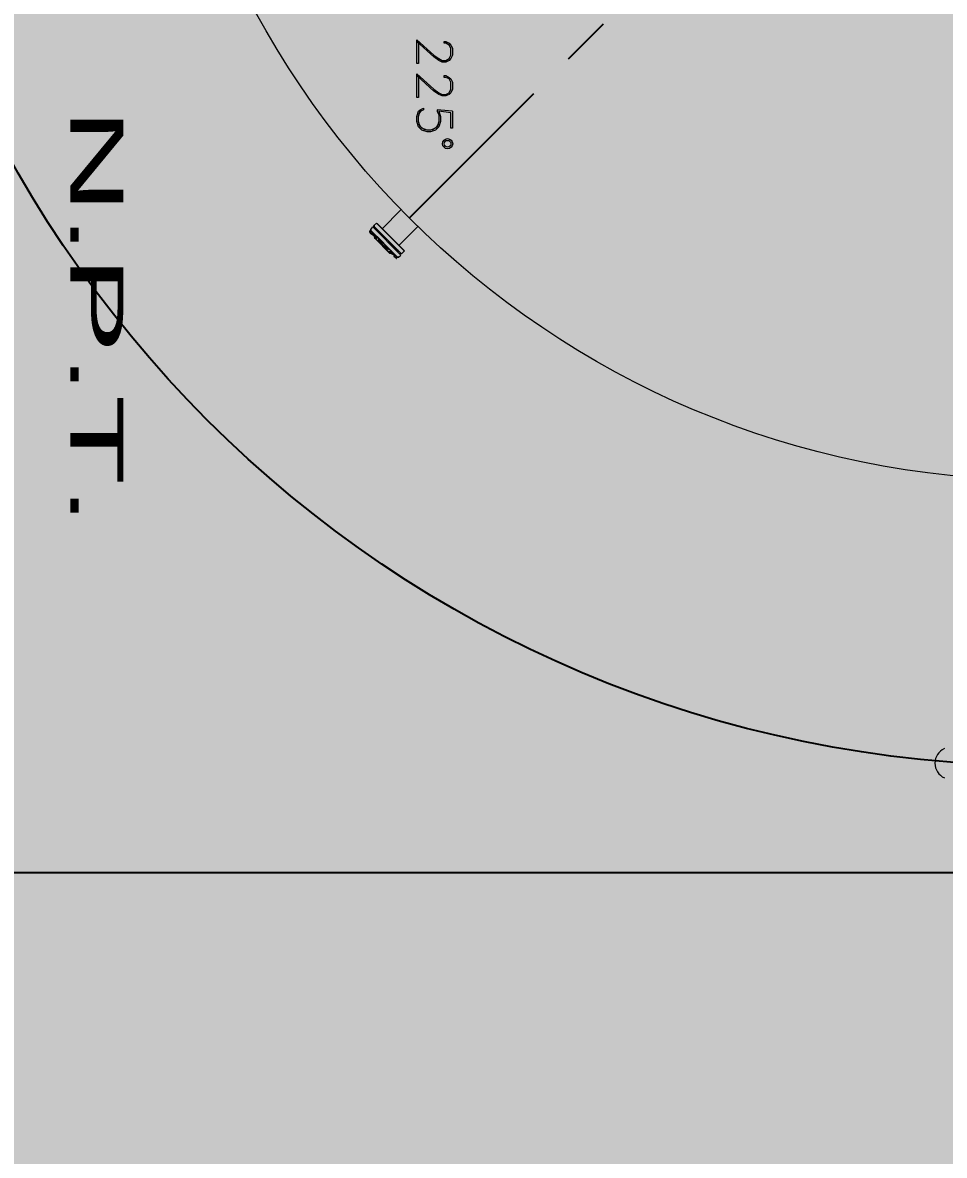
# Model space of a CAD drawing. Header units: millimetres. Extents: x 28 to 201, y 462 to 575.
# Drawn here: x 120.338 to 121.627, y 561.454 to 563.038 of the extents above; entities that cross this region are included whole.
import ezdxf

# ---------------------------------------------------------------- set-up
doc = ezdxf.new("R2010")
doc.units = ezdxf.units.MM
doc.linetypes.add('DASHDOT', pattern=[25.4, 12.7, -6.35, 0, -6.35])
for name, color, linetype in [('1- 3', 3, 'Continuous'), ('8 hatch 2', 104, 'Continuous'), ('ejes', 140, 'DASHDOT')]:
    doc.layers.add(name, color=color, linetype=linetype)
doc.layers.add('3', color=3, linetype='Continuous', lineweight=30)
doc.styles.add('ALA', font='arial.ttf')

# ---------------------------------------------------------------- blocks, each defined once
blk = doc.blocks.new('tanke')
at = {"layer": '3', "lineweight": 20}
for points in [[(0.6372, -0.8709), (0.6679, -0.8709), (0.6679, -0.8734), (0.6348, -0.8734), (0.6562, -0.8495), (0.661, -0.8427), (0.6634, -0.8378), (0.6634, -0.833), (0.661, -0.8281), (0.6562, -0.8257), (0.6465, -0.8257), (0.642, -0.8281), (0.6396, -0.833), (0.6396, -0.8354), (0.6372, -0.8354), (0.6372, -0.833), (0.6396, -0.8281), (0.642, -0.8257), (0.6465, -0.8237), (0.6562, -0.8237), (0.661, -0.8257), (0.6634, -0.8281), (0.6659, -0.833), (0.6659, -0.8378), (0.6634, -0.8427), (0.6586, -0.8495), (0.6372, -0.8734)], [(0.6848, -0.8709), (0.7155, -0.8709), (0.7155, -0.8734), (0.6824, -0.8734), (0.7038, -0.8495), (0.7087, -0.8427), (0.7111, -0.8378), (0.7111, -0.833), (0.7087, -0.8281), (0.7038, -0.8257), (0.6941, -0.8257), (0.6893, -0.8281), (0.6873, -0.833), (0.6873, -0.8354), (0.6848, -0.8354), (0.6848, -0.833), (0.6873, -0.8281), (0.6893, -0.8257), (0.6941, -0.8237), (0.7038, -0.8237), (0.7087, -0.8257), (0.7111, -0.8281), (0.7131, -0.833), (0.7131, -0.8378), (0.7111, -0.8427), (0.7063, -0.8495), (0.6848, -0.8734)], [(0.7345, -0.8237), (0.7584, -0.8237), (0.7584, -0.8257), (0.7369, -0.8257), (0.7345, -0.8427), (0.7418, -0.8402), (0.7491, -0.8402), (0.7563, -0.8427), (0.7608, -0.8475), (0.7632, -0.8544), (0.7632, -0.8592), (0.7608, -0.8665), (0.7563, -0.8709), (0.7491, -0.8734), (0.7418, -0.8734), (0.7345, -0.8709), (0.7325, -0.8689), (0.7301, -0.8641), (0.7325, -0.8641)], [(0.7345, -0.8237), (0.7325, -0.8451)], [(0.7325, -0.8451), (0.7345, -0.8451), (0.7394, -0.8427), (0.7491, -0.8427), (0.7563, -0.8451), (0.7608, -0.852)], [(0.7515, -0.8427), (0.7584, -0.8475), (0.7608, -0.8544), (0.7608, -0.8592), (0.7584, -0.8665), (0.7515, -0.8709)], [(0.7608, -0.8617), (0.7563, -0.8689), (0.7491, -0.8709), (0.7418, -0.8709), (0.7345, -0.8689), (0.7325, -0.8641)], [(0.7394, -0.8709), (0.7325, -0.8665)], [(0.896, -0.8726), (0.9223, -0.8988)], [(0.8726, -0.8956), (0.8988, -0.9218)], [(0.8912, -0.9299), (0.9299, -0.8908)], [(0.9291, -0.8916), (0.8916, -0.9291)], [(0.934, -0.8948), (0.8948, -0.934)], [(0.8964, -0.9348), (0.9356, -0.8956)], [(0.9299, -0.9008), (0.917, -0.9138)], [(0.9384, -0.9004), (0.921, -0.9182), (0.919, -0.9202)], [(0.934, -0.8948), (0.9299, -0.8908)], [(0.9311, -0.9), (0.9299, -0.8988)], [(0.9328, -0.896), (0.934, -0.8972)], [(0.9376, -0.9017), (0.9392, -0.9033)], [(0.9404, -0.9017), (0.9404, -0.9021), (0.9388, -0.9004), (0.9384, -0.9004)], [(0.94, -0.9025), (0.9388, -0.9037)], [(0.9388, -0.9037), (0.9392, -0.9033), (0.9392, -0.9029), (0.9396, -0.9025)], [(0.94, -0.9025), (0.94, -0.9025), (0.9396, -0.9025)], [(0.9396, -0.9025), (0.9396, -0.9025)], [(0.9404, -0.9021), (0.94, -0.9025)], [(0.9404, -0.9017), (0.9404, -0.9021)], [(0.9146, -0.9162), (0.9017, -0.9291)], [(0.9328, -0.9118), (0.9126, -0.9319)], [(0.9134, -0.9154), (0.9146, -0.9166)], [(0.9174, -0.9138), (0.9162, -0.9126)], [(0.9259, -0.9178), (0.919, -0.9247)], [(0.921, -0.9182), (0.921, -0.9182)], [(0.9223, -0.917), (0.9235, -0.9182)], [(0.9239, -0.9158), (0.9227, -0.9174)], [(0.9235, -0.9154), (0.9235, -0.9158), (0.9239, -0.9158), (0.9239, -0.9162)], [(0.9235, -0.919), (0.9235, -0.9182)], [(0.9247, -0.9154), (0.9263, -0.9138)], [(0.9267, -0.917), (0.9259, -0.9178), (0.9255, -0.9186)], [(0.9255, -0.9182), (0.9255, -0.9186)], [(0.9255, -0.9182), (0.9255, -0.9182)], [(0.9259, -0.9049), (0.9259, -0.9053)], [(0.9263, -0.9174), (0.9263, -0.9174)], [(0.9275, -0.9162), (0.9271, -0.9158)], [(0.9271, -0.9166), (0.9271, -0.9166)], [(0.9275, -0.9122), (0.9303, -0.9097)], [(0.9275, -0.9162), (0.9275, -0.9162), (0.9311, -0.9126), (0.9315, -0.9122), (0.9319, -0.9118)], [(0.9348, -0.9057), (0.9311, -0.9089), (0.9307, -0.9089), (0.9307, -0.9085), (0.9303, -0.9085)], [(0.9303, -0.9097), (0.9307, -0.9113), (0.9311, -0.9126)], [(0.9324, -0.9113), (0.9324, -0.9113), (0.9319, -0.9118), (0.9315, -0.9122), (0.9311, -0.9126)], [(0.9315, -0.9122), (0.9311, -0.9126)], [(0.9311, -0.9126), (0.9311, -0.9126)], [(0.9311, -0.9126), (0.9311, -0.9126)], [(0.9324, -0.9113), (0.9319, -0.9118)], [(0.9324, -0.9113), (0.9324, -0.9113), (0.9352, -0.9057)], [(0.9324, -0.9113), (0.9324, -0.9113), (0.9332, -0.9105)], [(0.9324, -0.9113), (0.9324, -0.9113), (0.9324, -0.9109)], [(0.9348, -0.9057), (0.9352, -0.9057)], [(0.9356, -0.9041), (0.9368, -0.9053)], [(0.9356, -0.9041), (0.9368, -0.9053)], [(0.9356, -0.9041), (0.9368, -0.9053)], [(0.9372, -0.9053), (0.9368, -0.9053)], [(0.9376, -0.9049), (0.9372, -0.9053)], [(0.9376, -0.9045), (0.938, -0.9041), (0.9384, -0.9041), (0.9388, -0.9037)], [(0.9376, -0.9045), (0.938, -0.9041)], [(0.9376, -0.9045), (0.9376, -0.9049)], [(0.8912, -0.9299), (0.8948, -0.934)], [(0.8944, -0.9332), (0.8956, -0.9332)], [(0.8968, -0.9319), (0.898, -0.9332)], [(0.9008, -0.9303), (0.8996, -0.9291)], [(0.9186, -0.9202), (0.9013, -0.9376)], [(0.9057, -0.9251), (0.9061, -0.9251)], [(0.9065, -0.934), (0.9097, -0.9303), (0.9097, -0.9299), (0.9093, -0.9299), (0.9093, -0.9295)], [(0.9109, -0.9319), (0.9065, -0.9344)], [(0.9065, -0.934), (0.9073, -0.9348)], [(0.913, -0.9267), (0.9101, -0.9295)], [(0.9101, -0.9295), (0.9122, -0.9299), (0.9134, -0.9303)], [(0.9122, -0.9315), (0.9122, -0.9315), (0.9113, -0.9324)], [(0.9122, -0.9315), (0.9122, -0.9315), (0.9118, -0.9315)], [(0.9122, -0.9315), (0.9122, -0.9315), (0.9126, -0.9311), (0.913, -0.9307), (0.9134, -0.9303)], [(0.9122, -0.9315), (0.9126, -0.9311)], [(0.9122, -0.9315), (0.9122, -0.9315)], [(0.917, -0.9267), (0.917, -0.9267), (0.9134, -0.9303), (0.913, -0.9307), (0.9126, -0.9311)], [(0.913, -0.9307), (0.9134, -0.9303)], [(0.9134, -0.9303), (0.9134, -0.9303)], [(0.9134, -0.9303), (0.9134, -0.9303)], [(0.9162, -0.9239), (0.9146, -0.9255)], [(0.917, -0.9231), (0.9166, -0.9231), (0.9166, -0.9227), (0.9162, -0.9227)], [(0.917, -0.9267), (0.9166, -0.9263)], [(0.9178, -0.9218), (0.917, -0.9231)], [(0.9174, -0.9263), (0.9174, -0.9263)], [(0.9178, -0.9259), (0.9186, -0.9251), (0.919, -0.9247)], [(0.9186, -0.9202), (0.9186, -0.9202)], [(0.9214, -0.921), (0.9206, -0.9214), (0.9202, -0.9218), (0.9186, -0.9202), (0.919, -0.9202)], [(0.9186, -0.9202), (0.9202, -0.9218)], [(0.9186, -0.9202), (0.9202, -0.9218)], [(0.9202, -0.9218), (0.9202, -0.9223), (0.9198, -0.9227), (0.9194, -0.9227), (0.919, -0.9231)], [(0.919, -0.9231), (0.9198, -0.9231)], [(0.919, -0.9247), (0.919, -0.9247)], [(0.9198, -0.9227), (0.9218, -0.921)], [(0.9198, -0.9231), (0.9198, -0.9227)], [(0.9218, -0.921), (0.9214, -0.921)], [(0.9235, -0.919), (0.9231, -0.9194), (0.9227, -0.9194)], [(0.9235, -0.919), (0.9235, -0.919)], [(0.9025, -0.9368), (0.9037, -0.9384)], [(0.9033, -0.9392), (0.9029, -0.9392), (0.9025, -0.9392)], [(0.9025, -0.9392), (0.9033, -0.9392)], [(0.9037, -0.9388), (0.9037, -0.9392), (0.9033, -0.9392)], [(0.9033, -0.9392), (0.9033, -0.9392)], [(0.9053, -0.9376), (0.9045, -0.938), (0.9041, -0.938), (0.9037, -0.9384)], [(0.9037, -0.9384), (0.9037, -0.9388)], [(0.9049, -0.9348), (0.9061, -0.936)], [(0.9049, -0.9348), (0.9061, -0.936)], [(0.9049, -0.9348), (0.9061, -0.936)], [(0.9049, -0.9348), (0.9061, -0.936)], [(0.9049, -0.9348), (0.9061, -0.936)], [(0.9053, -0.9376), (0.9053, -0.9376)], [(0.9069, -0.9356), (0.9065, -0.936), (0.9061, -0.936)], [(0.9069, -0.9356), (0.9073, -0.9356)], [(0.9073, -0.9356), (0.9073, -0.9348)]]:
    blk.add_lwpolyline(points, dxfattribs=at)
for points, knots in [([(0, 1.2498), (-0.6905, 1.2498), (-1.2502, 0.6902), (-1.2502, 0), (-1.2502, -0.6902), (-0.6905, -1.2498), (0, -1.2498), (0.6905, -1.2498), (1.2502, -0.6902), (1.2502, 0), (1.2502, 0.6902), (0.6905, 1.2498), (0, 1.2498)], [0, 0, 0, 0, 1, 1, 1, 2, 2, 2, 3, 3, 3, 4, 4, 4, 4]), ([(0.787, -0.8304), (0.787, -0.8264), (0.7839, -0.8233), (0.78, -0.8233), (0.7761, -0.8233), (0.7729, -0.8264), (0.7729, -0.8304), (0.7729, -0.8343), (0.7761, -0.8374), (0.78, -0.8374), (0.7839, -0.8374), (0.787, -0.8343), (0.787, -0.8304)], [0, 0, 0, 0, 1, 1, 1, 2, 2, 2, 3, 3, 3, 4, 4, 4, 4]), ([(0.7846, -0.8304), (0.7846, -0.8278), (0.7825, -0.8257), (0.78, -0.8257), (0.7774, -0.8257), (0.7753, -0.8278), (0.7753, -0.8304), (0.7753, -0.8329), (0.7774, -0.835), (0.78, -0.835), (0.7825, -0.835), (0.7846, -0.8329), (0.7846, -0.8304)], [0, 0, 0, 0, 1, 1, 1, 2, 2, 2, 3, 3, 3, 4, 4, 4, 4]), ([(0.8956, -0.9332), (0.8956, -0.9332), (0.934, -0.8948), (0.934, -0.8948), (0.934, -0.8948), (0.8956, -0.9332), (0.8956, -0.9332)], [0, 0, 0, 0, 1, 1, 1, 2, 2, 2, 2]), ([(0.9295, -0.8992), (0.9295, -0.8992), (0.9295, -0.9004), (0.9295, -0.9004), (0.9295, -0.9004), (0.9295, -0.8992), (0.9295, -0.8992), (0.9295, -0.8992), (0.9295, -0.9004), (0.9295, -0.9004), (0.9295, -0.9004), (0.9299, -0.9008), (0.9299, -0.9008)], [0, 0, 0, 0, 1, 1, 1, 2, 2, 2, 3, 3, 3, 4, 4, 4, 4]), ([(0.9368, -0.9025), (0.9368, -0.9025), (0.9352, -0.9053), (0.9352, -0.9053), (0.9352, -0.9053), (0.9368, -0.9025), (0.9368, -0.9025), (0.9368, -0.9025), (0.9352, -0.9053), (0.9352, -0.9053), (0.9352, -0.9053), (0.9324, -0.9105), (0.9324, -0.9105)], [0, 0, 0, 0, 1, 1, 1, 2, 2, 2, 3, 3, 3, 4, 4, 4, 4]), ([(0.9384, -0.9004), (0.9384, -0.9004), (0.9384, -0.8992), (0.9384, -0.8992), (0.9384, -0.8992), (0.9384, -0.9004), (0.9384, -0.9004), (0.9384, -0.9004), (0.9384, -0.8992), (0.9384, -0.8992), (0.9384, -0.8992), (0.9356, -0.8956), (0.9356, -0.8956)], [0, 0, 0, 0, 1, 1, 1, 2, 2, 2, 3, 3, 3, 4, 4, 4, 4]), ([(0.9388, -0.9037), (0.9388, -0.9037), (0.94, -0.9025), (0.94, -0.9025), (0.94, -0.9025), (0.9388, -0.9037), (0.9388, -0.9037), (0.9388, -0.9037), (0.9384, -0.9041), (0.9384, -0.9041)], [0, 0, 0, 0, 1, 1, 1, 2, 2, 2, 3, 3, 3, 3]), ([(0.9404, -0.9021), (0.9404, -0.9021), (0.9404, -0.9017), (0.9404, -0.9017), (0.9404, -0.9017), (0.9404, -0.9021), (0.9404, -0.9021), (0.9404, -0.9021), (0.94, -0.9025), (0.94, -0.9025), (0.94, -0.9025), (0.9404, -0.9021), (0.9404, -0.9021), (0.9404, -0.9021), (0.94, -0.9025), (0.94, -0.9025)], [0, 0, 0, 0, 1, 1, 1, 2, 2, 2, 3, 3, 3, 4, 4, 4, 5, 5, 5, 5]), ([(0.9227, -0.9194), (0.9227, -0.9194), (0.9231, -0.9194), (0.9231, -0.9194), (0.9231, -0.9194), (0.9235, -0.919), (0.9235, -0.919), (0.9235, -0.919), (0.9231, -0.9194), (0.9231, -0.9194), (0.9231, -0.9194), (0.9227, -0.9194), (0.9227, -0.9194), (0.9227, -0.9194), (0.921, -0.9182), (0.921, -0.9182)], [0, 0, 0, 0, 1, 1, 1, 2, 2, 2, 3, 3, 3, 4, 4, 4, 5, 5, 5, 5]), ([(0.9218, -0.921), (0.9218, -0.921), (0.9235, -0.919), (0.9235, -0.919), (0.9235, -0.919), (0.9218, -0.921), (0.9218, -0.921), (0.9218, -0.921), (0.9235, -0.919), (0.9235, -0.919), (0.9235, -0.919), (0.9235, -0.9186), (0.9235, -0.9186), (0.9235, -0.9186), (0.9235, -0.9182), (0.9235, -0.9182), (0.9235, -0.9182), (0.9235, -0.9186), (0.9235, -0.9186), (0.9235, -0.9186), (0.9235, -0.919), (0.9235, -0.919)], [0, 0, 0, 0, 1, 1, 1, 2, 2, 2, 3, 3, 3, 4, 4, 4, 5, 5, 5, 6, 6, 6, 7, 7, 7, 7]), ([(0.9259, -0.9174), (0.9259, -0.9174), (0.9247, -0.9154), (0.9247, -0.9154), (0.9247, -0.9154), (0.9235, -0.9154), (0.9235, -0.9154), (0.9235, -0.9154), (0.9247, -0.9154), (0.9247, -0.9154), (0.9247, -0.9154), (0.9235, -0.9154), (0.9235, -0.9154)], [0, 0, 0, 0, 1, 1, 1, 2, 2, 2, 3, 3, 3, 4, 4, 4, 4]), ([(0.9247, -0.9154), (0.9247, -0.9154), (0.9239, -0.9162), (0.9239, -0.9162), (0.9239, -0.9162), (0.9247, -0.9154), (0.9247, -0.9154), (0.9247, -0.9154), (0.9239, -0.9162), (0.9239, -0.9162), (0.9239, -0.9162), (0.9247, -0.9174), (0.9247, -0.9174), (0.9247, -0.9174), (0.9255, -0.9182), (0.9255, -0.9182)], [0, 0, 0, 0, 1, 1, 1, 2, 2, 2, 3, 3, 3, 4, 4, 4, 5, 5, 5, 5]), ([(0.9255, -0.9186), (0.9255, -0.9186), (0.9259, -0.9178), (0.9259, -0.9178), (0.9259, -0.9178), (0.9267, -0.917), (0.9267, -0.917), (0.9267, -0.917), (0.9275, -0.9162), (0.9275, -0.9162), (0.9275, -0.9162), (0.9271, -0.9166), (0.9271, -0.9166), (0.9271, -0.9166), (0.9275, -0.9162), (0.9275, -0.9162), (0.9275, -0.9162), (0.9267, -0.917), (0.9267, -0.917)], [0, 0, 0, 0, 1, 1, 1, 2, 2, 2, 3, 3, 3, 4, 4, 4, 5, 5, 5, 6, 6, 6, 6]), ([(0.9255, -0.9182), (0.9255, -0.9182), (0.9255, -0.9182), (0.9255, -0.9182), (0.9255, -0.9182), (0.9255, -0.9186), (0.9255, -0.9186), (0.9255, -0.9186), (0.9255, -0.9182), (0.9255, -0.9182), (0.9255, -0.9182), (0.9255, -0.9186), (0.9255, -0.9186)], [0, 0, 0, 0, 1, 1, 1, 2, 2, 2, 3, 3, 3, 4, 4, 4, 4]), ([(0.9263, -0.913), (0.9263, -0.913), (0.9263, -0.9138), (0.9263, -0.9138), (0.9263, -0.9138), (0.9263, -0.913), (0.9263, -0.913), (0.9263, -0.913), (0.9263, -0.9138), (0.9263, -0.9138), (0.9263, -0.9138), (0.9259, -0.9174), (0.9259, -0.9174), (0.9259, -0.9174), (0.9259, -0.9178), (0.9259, -0.9178)], [0, 0, 0, 0, 1, 1, 1, 2, 2, 2, 3, 3, 3, 4, 4, 4, 5, 5, 5, 5]), ([(0.9283, -0.9109), (0.9283, -0.9109), (0.9275, -0.913), (0.9275, -0.913), (0.9275, -0.913), (0.9283, -0.9109), (0.9283, -0.9109), (0.9283, -0.9109), (0.9275, -0.913), (0.9275, -0.913), (0.9275, -0.913), (0.9271, -0.9162), (0.9271, -0.9162)], [0, 0, 0, 0, 1, 1, 1, 2, 2, 2, 3, 3, 3, 4, 4, 4, 4]), ([(0.9275, -0.9162), (0.9275, -0.9162), (0.9271, -0.9166), (0.9271, -0.9166), (0.9271, -0.9166), (0.9271, -0.9162), (0.9271, -0.9162), (0.9271, -0.9162), (0.9275, -0.913), (0.9275, -0.913), (0.9275, -0.913), (0.9271, -0.9162), (0.9271, -0.9162), (0.9271, -0.9162), (0.9271, -0.9166), (0.9271, -0.9166)], [0, 0, 0, 0, 1, 1, 1, 2, 2, 2, 3, 3, 3, 4, 4, 4, 5, 5, 5, 5]), ([(0.9275, -0.9162), (0.9275, -0.9162), (0.9271, -0.9166), (0.9271, -0.9166), (0.9271, -0.9166), (0.9275, -0.9162), (0.9275, -0.9162), (0.9275, -0.9162), (0.9271, -0.9166), (0.9271, -0.9166)], [0, 0, 0, 0, 1, 1, 1, 2, 2, 2, 3, 3, 3, 3]), ([(0.9303, -0.9085), (0.9303, -0.9085), (0.9303, -0.9097), (0.9303, -0.9097), (0.9303, -0.9097), (0.9303, -0.9085), (0.9303, -0.9085), (0.9303, -0.9085), (0.9303, -0.9097), (0.9303, -0.9097)], [0, 0, 0, 0, 1, 1, 1, 2, 2, 2, 3, 3, 3, 3]), ([(0.9319, -0.9113), (0.9319, -0.9113), (0.9311, -0.9089), (0.9311, -0.9089), (0.9311, -0.9089), (0.9303, -0.9097), (0.9303, -0.9097), (0.9303, -0.9097), (0.9311, -0.9089), (0.9311, -0.9089), (0.9311, -0.9089), (0.9303, -0.9097), (0.9303, -0.9097)], [0, 0, 0, 0, 1, 1, 1, 2, 2, 2, 3, 3, 3, 4, 4, 4, 4]), ([(0.9315, -0.9122), (0.9315, -0.9122), (0.9311, -0.9126), (0.9311, -0.9126), (0.9311, -0.9126), (0.9315, -0.9122), (0.9315, -0.9122), (0.9315, -0.9122), (0.9311, -0.9126), (0.9311, -0.9126)], [0, 0, 0, 0, 1, 1, 1, 2, 2, 2, 3, 3, 3, 3]), ([(0.9315, -0.9122), (0.9315, -0.9122), (0.9311, -0.9126), (0.9311, -0.9126), (0.9311, -0.9126), (0.9315, -0.9122), (0.9315, -0.9122)], [0, 0, 0, 0, 1, 1, 1, 2, 2, 2, 2]), ([(0.9356, -0.9037), (0.9356, -0.9037), (0.9348, -0.9057), (0.9348, -0.9057), (0.9348, -0.9057), (0.9356, -0.9037), (0.9356, -0.9037), (0.9356, -0.9037), (0.9348, -0.9057), (0.9348, -0.9057), (0.9348, -0.9057), (0.9319, -0.9113), (0.9319, -0.9113), (0.9319, -0.9113), (0.9315, -0.9118), (0.9315, -0.9118), (0.9315, -0.9118), (0.9315, -0.9122), (0.9315, -0.9122)], [0, 0, 0, 0, 1, 1, 1, 2, 2, 2, 3, 3, 3, 4, 4, 4, 5, 5, 5, 6, 6, 6, 6]), ([(0.9324, -0.9113), (0.9324, -0.9113), (0.9324, -0.9113), (0.9324, -0.9113), (0.9324, -0.9113), (0.9324, -0.9109), (0.9324, -0.9109), (0.9324, -0.9109), (0.9324, -0.9105), (0.9324, -0.9105), (0.9324, -0.9105), (0.9352, -0.9053), (0.9352, -0.9053), (0.9352, -0.9053), (0.9324, -0.9105), (0.9324, -0.9105), (0.9324, -0.9105), (0.9324, -0.9109), (0.9324, -0.9109)], [0, 0, 0, 0, 1, 1, 1, 2, 2, 2, 3, 3, 3, 4, 4, 4, 5, 5, 5, 6, 6, 6, 6]), ([(0.9328, -0.9118), (0.9328, -0.9118), (0.9332, -0.9105), (0.9332, -0.9105), (0.9332, -0.9105), (0.9328, -0.9118), (0.9328, -0.9118), (0.9328, -0.9118), (0.9332, -0.9105), (0.9332, -0.9105)], [0, 0, 0, 0, 1, 1, 1, 2, 2, 2, 3, 3, 3, 3]), ([(0.9368, -0.9053), (0.9368, -0.9053), (0.9356, -0.9041), (0.9356, -0.9041), (0.9356, -0.9041), (0.9368, -0.9053), (0.9368, -0.9053)], [0, 0, 0, 0, 1, 1, 1, 2, 2, 2, 2]), ([(0.9388, -0.9037), (0.9388, -0.9037), (0.9376, -0.9049), (0.9376, -0.9049), (0.9376, -0.9049), (0.9388, -0.9037), (0.9388, -0.9037), (0.9388, -0.9037), (0.9376, -0.9049), (0.9376, -0.9049), (0.9376, -0.9049), (0.9376, -0.9053), (0.9376, -0.9053), (0.9376, -0.9053), (0.9372, -0.9053), (0.9372, -0.9053), (0.9372, -0.9053), (0.9368, -0.9053), (0.9368, -0.9053), (0.9368, -0.9053), (0.9372, -0.9053), (0.9372, -0.9053), (0.9372, -0.9053), (0.9376, -0.9053), (0.9376, -0.9053), (0.9376, -0.9053), (0.9376, -0.9049), (0.9376, -0.9049)], [0, 0, 0, 0, 1, 1, 1, 2, 2, 2, 3, 3, 3, 4, 4, 4, 5, 5, 5, 6, 6, 6, 7, 7, 7, 8, 8, 8, 9, 9, 9, 9]), ([(0.9376, -0.9045), (0.9376, -0.9045), (0.9376, -0.9049), (0.9376, -0.9049), (0.9376, -0.9049), (0.9376, -0.9045), (0.9376, -0.9045)], [0, 0, 0, 0, 1, 1, 1, 2, 2, 2, 2]), ([(0.9, -0.9287), (0.9, -0.9287), (0.9013, -0.9287), (0.9013, -0.9287), (0.9013, -0.9287), (0.9, -0.9287), (0.9, -0.9287), (0.9, -0.9287), (0.9013, -0.9287), (0.9013, -0.9287), (0.9013, -0.9287), (0.9017, -0.9291), (0.9017, -0.9291)], [0, 0, 0, 0, 1, 1, 1, 2, 2, 2, 3, 3, 3, 4, 4, 4, 4]), ([(0.9033, -0.936), (0.9033, -0.936), (0.9061, -0.9344), (0.9061, -0.9344), (0.9061, -0.9344), (0.9033, -0.936), (0.9033, -0.936), (0.9033, -0.936), (0.9061, -0.9344), (0.9061, -0.9344), (0.9061, -0.9344), (0.9113, -0.9319), (0.9113, -0.9319)], [0, 0, 0, 0, 1, 1, 1, 2, 2, 2, 3, 3, 3, 4, 4, 4, 4]), ([(0.9041, -0.9348), (0.9041, -0.9348), (0.9065, -0.934), (0.9065, -0.934), (0.9065, -0.934), (0.9041, -0.9348), (0.9041, -0.9348), (0.9041, -0.9348), (0.9065, -0.934), (0.9065, -0.934), (0.9065, -0.934), (0.9122, -0.9311), (0.9122, -0.9311), (0.9122, -0.9311), (0.9126, -0.9311), (0.9126, -0.9311), (0.9126, -0.9311), (0.913, -0.9307), (0.913, -0.9307)], [0, 0, 0, 0, 1, 1, 1, 2, 2, 2, 3, 3, 3, 4, 4, 4, 5, 5, 5, 6, 6, 6, 6]), ([(0.9122, -0.9315), (0.9122, -0.9315), (0.9122, -0.9315), (0.9122, -0.9315), (0.9122, -0.9315), (0.9118, -0.9315), (0.9118, -0.9315), (0.9118, -0.9315), (0.9113, -0.9319), (0.9113, -0.9319), (0.9113, -0.9319), (0.9061, -0.9344), (0.9061, -0.9344), (0.9061, -0.9344), (0.9113, -0.9319), (0.9113, -0.9319), (0.9113, -0.9319), (0.9118, -0.9315), (0.9118, -0.9315)], [0, 0, 0, 0, 1, 1, 1, 2, 2, 2, 3, 3, 3, 4, 4, 4, 5, 5, 5, 6, 6, 6, 6]), ([(0.9093, -0.9295), (0.9093, -0.9295), (0.9101, -0.9295), (0.9101, -0.9295), (0.9101, -0.9295), (0.9093, -0.9295), (0.9093, -0.9295), (0.9093, -0.9295), (0.9101, -0.9295), (0.9101, -0.9295)], [0, 0, 0, 0, 1, 1, 1, 2, 2, 2, 3, 3, 3, 3]), ([(0.9122, -0.9311), (0.9122, -0.9311), (0.9097, -0.9303), (0.9097, -0.9303), (0.9097, -0.9303), (0.9101, -0.9295), (0.9101, -0.9295), (0.9101, -0.9295), (0.9097, -0.9303), (0.9097, -0.9303), (0.9097, -0.9303), (0.9101, -0.9295), (0.9101, -0.9295)], [0, 0, 0, 0, 1, 1, 1, 2, 2, 2, 3, 3, 3, 4, 4, 4, 4]), ([(0.9109, -0.9319), (0.9109, -0.9319), (0.9113, -0.9324), (0.9113, -0.9324), (0.9113, -0.9324), (0.9126, -0.9319), (0.9126, -0.9319), (0.9126, -0.9319), (0.9113, -0.9324), (0.9113, -0.9324), (0.9113, -0.9324), (0.9126, -0.9319), (0.9126, -0.9319)], [0, 0, 0, 0, 1, 1, 1, 2, 2, 2, 3, 3, 3, 4, 4, 4, 4]), ([(0.9118, -0.9275), (0.9118, -0.9275), (0.9138, -0.9267), (0.9138, -0.9267), (0.9138, -0.9267), (0.9118, -0.9275), (0.9118, -0.9275), (0.9118, -0.9275), (0.9138, -0.9267), (0.9138, -0.9267), (0.9138, -0.9267), (0.917, -0.9263), (0.917, -0.9263)], [0, 0, 0, 0, 1, 1, 1, 2, 2, 2, 3, 3, 3, 4, 4, 4, 4]), ([(0.913, -0.9307), (0.913, -0.9307), (0.9134, -0.9303), (0.9134, -0.9303), (0.9134, -0.9303), (0.913, -0.9307), (0.913, -0.9307), (0.913, -0.9307), (0.9134, -0.9303), (0.9134, -0.9303)], [0, 0, 0, 0, 1, 1, 1, 2, 2, 2, 3, 3, 3, 3]), ([(0.913, -0.9307), (0.913, -0.9307), (0.9134, -0.9303), (0.9134, -0.9303), (0.9134, -0.9303), (0.913, -0.9307), (0.913, -0.9307)], [0, 0, 0, 0, 1, 1, 1, 2, 2, 2, 2]), ([(0.9138, -0.9255), (0.9138, -0.9255), (0.9146, -0.9255), (0.9146, -0.9255), (0.9146, -0.9255), (0.9138, -0.9255), (0.9138, -0.9255), (0.9138, -0.9255), (0.9146, -0.9255), (0.9146, -0.9255), (0.9146, -0.9255), (0.9182, -0.9251), (0.9182, -0.9251), (0.9182, -0.9251), (0.9186, -0.9251), (0.9186, -0.9251)], [0, 0, 0, 0, 1, 1, 1, 2, 2, 2, 3, 3, 3, 4, 4, 4, 5, 5, 5, 5]), ([(0.917, -0.9267), (0.917, -0.9267), (0.9174, -0.9263), (0.9174, -0.9263), (0.9174, -0.9263), (0.917, -0.9263), (0.917, -0.9263), (0.917, -0.9263), (0.9138, -0.9267), (0.9138, -0.9267), (0.9138, -0.9267), (0.917, -0.9263), (0.917, -0.9263), (0.917, -0.9263), (0.9174, -0.9263), (0.9174, -0.9263)], [0, 0, 0, 0, 1, 1, 1, 2, 2, 2, 3, 3, 3, 4, 4, 4, 5, 5, 5, 5]), ([(0.9182, -0.9251), (0.9182, -0.9251), (0.9162, -0.9239), (0.9162, -0.9239), (0.9162, -0.9239), (0.9162, -0.9227), (0.9162, -0.9227), (0.9162, -0.9227), (0.9162, -0.9239), (0.9162, -0.9239), (0.9162, -0.9239), (0.9162, -0.9227), (0.9162, -0.9227)], [0, 0, 0, 0, 1, 1, 1, 2, 2, 2, 3, 3, 3, 4, 4, 4, 4]), ([(0.9162, -0.9239), (0.9162, -0.9239), (0.917, -0.9231), (0.917, -0.9231), (0.917, -0.9231), (0.9162, -0.9239), (0.9162, -0.9239), (0.9162, -0.9239), (0.917, -0.9231), (0.917, -0.9231), (0.917, -0.9231), (0.9182, -0.9239), (0.9182, -0.9239), (0.9182, -0.9239), (0.919, -0.9247), (0.919, -0.9247)], [0, 0, 0, 0, 1, 1, 1, 2, 2, 2, 3, 3, 3, 4, 4, 4, 5, 5, 5, 5]), ([(0.919, -0.9247), (0.919, -0.9247), (0.919, -0.9247), (0.919, -0.9247), (0.919, -0.9247), (0.9186, -0.9251), (0.9186, -0.9251), (0.9186, -0.9251), (0.9178, -0.9259), (0.9178, -0.9259), (0.9178, -0.9259), (0.917, -0.9267), (0.917, -0.9267), (0.917, -0.9267), (0.9174, -0.9263), (0.9174, -0.9263), (0.9174, -0.9263), (0.917, -0.9267), (0.917, -0.9267), (0.917, -0.9267), (0.9178, -0.9259), (0.9178, -0.9259)], [0, 0, 0, 0, 1, 1, 1, 2, 2, 2, 3, 3, 3, 4, 4, 4, 5, 5, 5, 6, 6, 6, 7, 7, 7, 7]), ([(0.917, -0.9267), (0.917, -0.9267), (0.9174, -0.9263), (0.9174, -0.9263), (0.9174, -0.9263), (0.917, -0.9267), (0.917, -0.9267), (0.917, -0.9267), (0.9174, -0.9263), (0.9174, -0.9263)], [0, 0, 0, 0, 1, 1, 1, 2, 2, 2, 3, 3, 3, 3]), ([(0.9178, -0.9214), (0.9178, -0.9214), (0.919, -0.9231), (0.919, -0.9231), (0.919, -0.9231), (0.9194, -0.9227), (0.9194, -0.9227), (0.9194, -0.9227), (0.9198, -0.9227), (0.9198, -0.9227), (0.9198, -0.9227), (0.9194, -0.9227), (0.9194, -0.9227), (0.9194, -0.9227), (0.919, -0.9231), (0.919, -0.9231)], [0, 0, 0, 0, 1, 1, 1, 2, 2, 2, 3, 3, 3, 4, 4, 4, 5, 5, 5, 5]), ([(0.9227, -0.9194), (0.9227, -0.9194), (0.9223, -0.9198), (0.9223, -0.9198), (0.9223, -0.9198), (0.9223, -0.9202), (0.9223, -0.9202), (0.9223, -0.9202), (0.9218, -0.9206), (0.9218, -0.9206), (0.9218, -0.9206), (0.9218, -0.921), (0.9218, -0.921), (0.9218, -0.921), (0.9214, -0.921), (0.9214, -0.921), (0.9214, -0.921), (0.9206, -0.9214), (0.9206, -0.9214), (0.9206, -0.9214), (0.9202, -0.9218), (0.9202, -0.9218), (0.9202, -0.9218), (0.9186, -0.9202), (0.9186, -0.9202), (0.9186, -0.9202), (0.9202, -0.9218), (0.9202, -0.9218)], [0, 0, 0, 0, 1, 1, 1, 2, 2, 2, 3, 3, 3, 4, 4, 4, 5, 5, 5, 6, 6, 6, 7, 7, 7, 8, 8, 8, 9, 9, 9, 9]), ([(0.919, -0.9231), (0.919, -0.9231), (0.9194, -0.9227), (0.9194, -0.9227), (0.9194, -0.9227), (0.9198, -0.9227), (0.9198, -0.9227), (0.9198, -0.9227), (0.9202, -0.9223), (0.9202, -0.9223), (0.9202, -0.9223), (0.9202, -0.9218), (0.9202, -0.9218), (0.9202, -0.9218), (0.9202, -0.9223), (0.9202, -0.9223), (0.9202, -0.9223), (0.9198, -0.9227), (0.9198, -0.9227), (0.9198, -0.9227), (0.9194, -0.9227), (0.9194, -0.9227), (0.9194, -0.9227), (0.919, -0.9231), (0.919, -0.9231)], [0, 0, 0, 0, 1, 1, 1, 2, 2, 2, 3, 3, 3, 4, 4, 4, 5, 5, 5, 6, 6, 6, 7, 7, 7, 8, 8, 8, 8]), ([(0.9013, -0.9376), (0.9013, -0.9376), (0.9, -0.9376), (0.9, -0.9376), (0.9, -0.9376), (0.9013, -0.9376), (0.9013, -0.9376), (0.9013, -0.9376), (0.9, -0.9376), (0.9, -0.9376), (0.9, -0.9376), (0.8964, -0.9348), (0.8964, -0.9348)], [0, 0, 0, 0, 1, 1, 1, 2, 2, 2, 3, 3, 3, 4, 4, 4, 4]), ([(0.9025, -0.9392), (0.9025, -0.9392), (0.9029, -0.9392), (0.9029, -0.9392), (0.9029, -0.9392), (0.9033, -0.9392), (0.9033, -0.9392), (0.9033, -0.9392), (0.9029, -0.9392), (0.9029, -0.9392), (0.9029, -0.9392), (0.9025, -0.9392), (0.9025, -0.9392), (0.9025, -0.9392), (0.9013, -0.938), (0.9013, -0.938), (0.9013, -0.938), (0.9013, -0.9376), (0.9013, -0.9376)], [0, 0, 0, 0, 1, 1, 1, 2, 2, 2, 3, 3, 3, 4, 4, 4, 5, 5, 5, 6, 6, 6, 6]), ([(0.9033, -0.9392), (0.9033, -0.9392), (0.9053, -0.9376), (0.9053, -0.9376), (0.9053, -0.9376), (0.9033, -0.9392), (0.9033, -0.9392), (0.9033, -0.9392), (0.9053, -0.9376), (0.9053, -0.9376), (0.9053, -0.9376), (0.9053, -0.9368), (0.9053, -0.9368), (0.9053, -0.9368), (0.9057, -0.9364), (0.9057, -0.9364), (0.9057, -0.9364), (0.9061, -0.936), (0.9061, -0.936), (0.9061, -0.936), (0.9057, -0.9364), (0.9057, -0.9364), (0.9057, -0.9364), (0.9053, -0.9368), (0.9053, -0.9368), (0.9053, -0.9368), (0.9053, -0.9376), (0.9053, -0.9376)], [0, 0, 0, 0, 1, 1, 1, 2, 2, 2, 3, 3, 3, 4, 4, 4, 5, 5, 5, 6, 6, 6, 7, 7, 7, 8, 8, 8, 9, 9, 9, 9]), ([(0.9053, -0.9376), (0.9053, -0.9376), (0.9069, -0.9356), (0.9069, -0.9356), (0.9069, -0.9356), (0.9053, -0.9376), (0.9053, -0.9376), (0.9053, -0.9376), (0.9069, -0.9356), (0.9069, -0.9356), (0.9069, -0.9356), (0.9069, -0.9352), (0.9069, -0.9352), (0.9069, -0.9352), (0.9073, -0.9348), (0.9073, -0.9348), (0.9073, -0.9348), (0.9069, -0.9352), (0.9069, -0.9352), (0.9069, -0.9352), (0.9069, -0.9356), (0.9069, -0.9356)], [0, 0, 0, 0, 1, 1, 1, 2, 2, 2, 3, 3, 3, 4, 4, 4, 5, 5, 5, 6, 6, 6, 7, 7, 7, 7]), ([(0.9061, -0.936), (0.9061, -0.936), (0.9065, -0.936), (0.9065, -0.936), (0.9065, -0.936), (0.9069, -0.9356), (0.9069, -0.9356), (0.9069, -0.9356), (0.9065, -0.936), (0.9065, -0.936), (0.9065, -0.936), (0.9061, -0.936), (0.9061, -0.936)], [0, 0, 0, 0, 1, 1, 1, 2, 2, 2, 3, 3, 3, 4, 4, 4, 4])]:
    blk.add_open_spline(points, degree=3, knots=knots, dxfattribs=at)
for points in [[(0.9388, -0.9035), (0.9391, -0.9032), (0.9393, -0.9028), (0.9395, -0.9024)], [(0.9254, -0.9179), (0.9254, -0.9179), (0.9255, -0.9178), (0.9255, -0.9177)], [(0.9311, -0.912), (0.9311, -0.912), (0.9312, -0.9119), (0.9312, -0.9118)], [(0.9126, -0.9304), (0.9127, -0.9304), (0.9128, -0.9303), (0.9128, -0.9303)], [(0.9185, -0.9247), (0.9186, -0.9247), (0.9187, -0.9246), (0.9187, -0.9246)], [(0.9201, -0.9217), (0.9213, -0.9214), (0.9222, -0.9205), (0.9225, -0.9193)], [(0.9034, -0.9382), (0.904, -0.9381), (0.9045, -0.9378), (0.9049, -0.9374)]]:
    blk.add_open_spline(points, degree=3, dxfattribs=at)
at = {"layer": 'ejes', "ltscale": 0.025}
for points in [[(0.6613, -0.6613), (0.6125, -0.6125)], [(0.8843, -0.8843), (0.7098, -0.7098)]]:
    blk.add_lwpolyline(points, dxfattribs=at)
blk = doc.blocks.new('CTOBOM')
at = {"color": 0, "ltscale": 0.075}
blk.add_lwpolyline([(3.5984, -3.5984), (0, -3.5984), (0, 0), (3.5984, 0)], close=True, dxfattribs=at)
blk.add_circle((1.7992, -1.7992), 1.6492, dxfattribs=at)
at = {"color": 0, "lineweight": 20}
blk.add_open_spline([(3.4248, -1.9345), (3.4284, -1.9425), (3.4364, -1.9476), (3.4452, -1.9476), (3.454, -1.9476), (3.4619, -1.9425), (3.4656, -1.9345)], degree=3, knots=[0, 0, 0, 0, 1, 1, 1, 2, 2, 2, 2], dxfattribs=at)
at = {"color": 0}
blk.add_blockref('tanke', (1.799, -1.7988), dxfattribs=at)
at = {"color": 0, "linetype": 'ByBlock', "style": 'ALA', "width": 2}
blk.add_text('N.P.T.', height=0.07392, dxfattribs=at).set_placement((2.5285, -3.1567))
blk = doc.blocks.new('zonas hatch')
at = {"layer": '8 hatch 2', "ltscale": 2, "transparency": 33554483}
h = blk.add_hatch(color=6, dxfattribs=at)
h.dxf.hatch_style = 1
h.paths.add_polyline_path([(79.8405, 79.605), (60.15, 79.605), (60.15, 62.2609), (84.4994, 62.2609)])

msp = doc.modelspace()

# ---------------------------------------------------------------- block references
at = {"color": 1}
msp.add_blockref('zonas hatch', (43.7209, 485.8423), dxfattribs=at)
at = {"layer": '1- 3', "rotation": 270}
msp.add_blockref('CTOBOM', (123.5614, 565.4474), dxfattribs=at)

doc.saveas('drawing.dxf')
